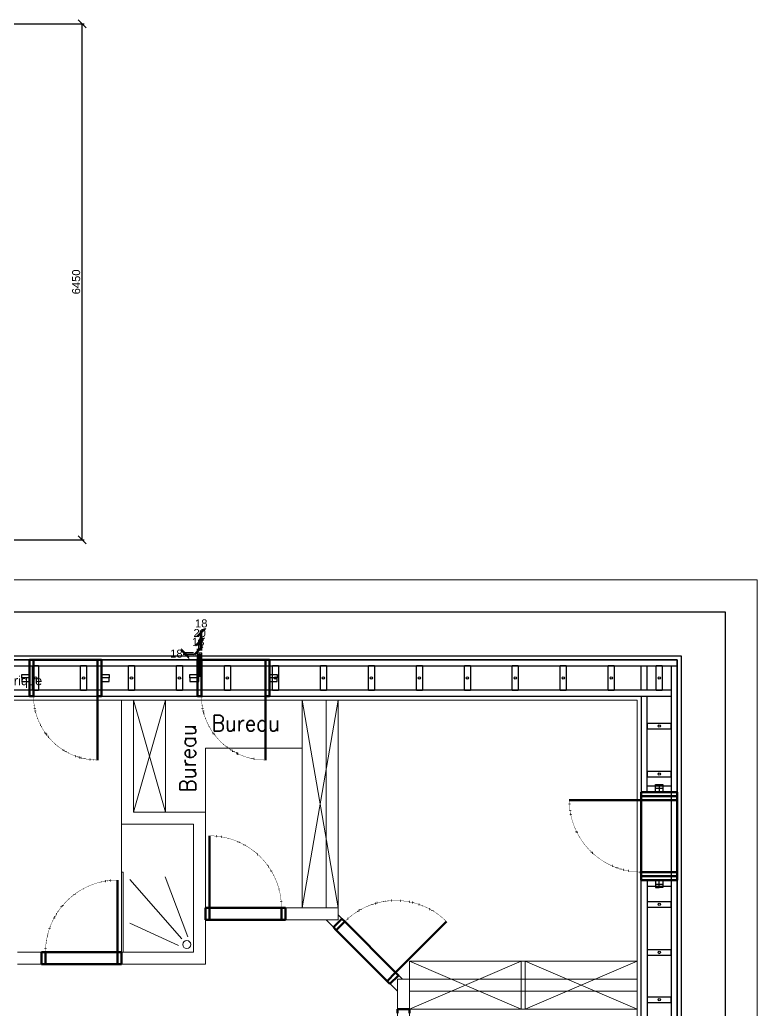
# Model space of a CAD drawing. Header units: millimetres. Extents: x 44442 to 107248, y 19612 to 59719.
# Drawn here: x 58220 to 67442, y 29599 to 41975 of the extents above; entities that cross this region are included whole.
import ezdxf

# ---------------------------------------------------------------- set-up
doc = ezdxf.new("R2010")
doc.units = ezdxf.units.MM
doc.linetypes.add('ACAD_ISO07W100', pattern=[3, 0, -3])
doc.linetypes.add('DOT2', pattern=[3.175, 0, -3.175])
doc.layers.get('Defpoints').update_dxf_attribs({"true_color": 0xffffff})
for name, color, linetype, lineweight, true_color in [('Amenagement_interieur ... MaisonInner', 7, 'Continuous', 0, 0xffffff), ('Cotes', 7, 'Continuous', 25, 0x000000), ('Fondations ... Decaissement', 9, 'Continuous', 0, 0x808080), ('Lisse_basse ... Entretoises_broches', 6, 'Continuous', 25, 0xff00ff), ('Lisse_basse ... Madrier', 1, 'Continuous', 25, 0xff0000), ('Menuiseries', 7, 'Continuous', 50, 0x008080), ('Menuiseries ... Habillage ... Côtes', 7, 'Continuous', 25, 0x000000), ('Menuiseries ... Habillage ... Liège', 7, 'Continuous', 25, 0xffe45d), ('Menuiseries ... Habillage ... OSB4', 7, 'Continuous', 25, 0x800000), ('Menuiseries ... Précadres', 7, 'Continuous', 25, 0x008080), ('SAS ... vue_en_plan', 7, 'Continuous', 25, 0x000000), ('Toiture_vegetale ... Emprise_au_sol', 3, 'Continuous', 25, 0x00ff00)]:
    doc.layers.add(name, color=color, linetype=linetype, lineweight=lineweight, true_color=true_color)
doc.styles.add('QCADDimTextStyle', font='')
doc.styles.add('textstyle53', font='standard')
doc.styles.add('textstyle54', font='standard')
doc.styles.add('textstyle96', font='')
doc.styles.get('QCADDimTextStyle').set_extended_font_data('Arial')
doc.styles.get('textstyle96').set_extended_font_data('Liberation Sans')
doc.dimstyles.new('QCADDimStyle', dxfattribs={"dimtxt": 20, "dimasz": 10, "dimexe": 5, "dimexo": 10, "dimgap": 5, "dimtad": 1, "dimtoh": 1, "dimdec": 4, "dimzin": 0, "dimdsep": 46, "dimtxsty": 'QCADDimTextStyle', "dimcen": 0.09, "dimadec": 0, "dimazin": 0, "dimtfac": 1, "dimtdec": 4, "dimtofl": 0, "dimtmove": 0, "dimatfit": 3, "dimfxl": 1, "dimtolj": 1, "dimtzin": 0, "dimarcsym": 0})

# ---------------------------------------------------------------- blocks, each defined once
blk = doc.blocks.new('*D110')
at = {"layer": 'Cotes', "color": 0, "lineweight": -2}
for p, q in [((59050, 41875), (58950, 41975)), ((55742, 41925), (59025, 41925)), ((59000, 35475), (59000, 41925)), ((58950, 35525), (59050, 35425)), ((55742, 35475), (59025, 35475))]:
    blk.add_line(p, q, dxfattribs=at)
at = {"layer": 'Defpoints', "color": 0}
for p in [(55692, 41925), (59000, 41925), (55692, 35475)]:
    blk.add_point(p, dxfattribs=at)
at = {"layer": 'Cotes', "color": 0, "insert": (58925, 38700), "char_height": 100, "attachment_point": 5, "rotation": 90, "style": 'QCADDimTextStyle'}
blk.add_mtext('\\A1;6450', dxfattribs=at)
blk = doc.blocks.new('entretoise_lisse_basse')
at = {"layer": 'Lisse_basse ... Entretoises_broches'}
for p, q in [((0, 25), (0, 325)), ((75, 325), (0, 325)), ((75, 325), (75, 25)), ((0, 25), (75, 25))]:
    blk.add_line(p, q, dxfattribs=at)
blk.add_circle((37.5, 175), 15, dxfattribs=at)
blk = doc.blocks.new('*D136')
at = {"layer": 'Defpoints', "color": 0}
for p in [(60442, 34045), (60460, 34090), (60460, 34045)]:
    blk.add_point(p, dxfattribs=at)
at = {"layer": 'Menuiseries ... Habillage ... Côtes', "color": 0, "lineweight": -2}
for p, q in [((60392, 34040), (60492, 34140)), ((60510, 34140), (60410, 34040)), ((60442, 34095), (60442, 34115)), ((60460, 34095), (60460, 34115))]:
    blk.add_line(p, q, dxfattribs=at)
at = {"layer": 'Menuiseries ... Habillage ... Côtes', "color": 0, "insert": (60451, 34202), "char_height": 100, "attachment_point": 5, "style": 'QCADDimTextStyle'}
blk.add_mtext('\\A1;18', dxfattribs=at)
blk = doc.blocks.new('*D137')
at = {"layer": 'Defpoints', "color": 0}
for p in [(60480, 34200), (60460, 34045), (60480, 34045)]:
    blk.add_point(p, dxfattribs=at)
at = {"layer": 'Menuiseries ... Habillage ... Côtes', "color": 0, "lineweight": -2}
for p, q in [((60410, 34150), (60510, 34250)), ((60530, 34250), (60430, 34150)), ((60460, 34095), (60460, 34225)), ((60480, 34095), (60480, 34225))]:
    blk.add_line(p, q, dxfattribs=at)
at = {"layer": 'Menuiseries ... Habillage ... Côtes', "color": 0, "insert": (60470, 34312), "char_height": 100, "attachment_point": 5, "style": 'QCADDimTextStyle'}
blk.add_mtext('\\A1;20', dxfattribs=at)
blk = doc.blocks.new('*D138')
at = {"layer": 'Defpoints', "color": 0}
for p in [(60498, 34320), (60480, 34045), (60498, 34045)]:
    blk.add_point(p, dxfattribs=at)
at = {"layer": 'Menuiseries ... Habillage ... Côtes', "color": 0, "lineweight": -2}
for p, q in [((60430, 34270), (60530, 34370)), ((60548, 34370), (60448, 34270)), ((60480, 34095), (60480, 34345)), ((60498, 34095), (60498, 34345))]:
    blk.add_line(p, q, dxfattribs=at)
at = {"layer": 'Menuiseries ... Habillage ... Côtes', "color": 0, "insert": (60489, 34432), "char_height": 100, "attachment_point": 5, "style": 'QCADDimTextStyle'}
blk.add_mtext('\\A1;18', dxfattribs=at)
blk = doc.blocks.new('*D139')
at = {"layer": 'Defpoints', "color": 0}
for p in [(60290, 34063), (60442, 34063), (60442, 34045)]:
    blk.add_point(p, dxfattribs=at)
at = {"layer": 'Menuiseries ... Habillage ... Côtes', "color": 0, "lineweight": -2}
for p, q in [((60240, 34113), (60340, 34013)), ((60340, 33995), (60240, 34095)), ((60392, 34063), (60265, 34063)), ((60392, 34045), (60265, 34045))]:
    blk.add_line(p, q, dxfattribs=at)
at = {"layer": 'Menuiseries ... Habillage ... Côtes', "color": 0, "insert": (60178, 34054), "char_height": 100, "attachment_point": 5, "style": 'QCADDimTextStyle'}
blk.add_mtext('\\A1;18', dxfattribs=at)

msp = doc.modelspace()

# ---------------------------------------------------------------- hatches: boundary and pattern name
at = {"layer": 'Menuiseries ... Habillage ... Liège'}
h = msp.add_hatch(dxfattribs=at)
h.set_pattern_fill('HONEY', color=256, style=0)
h.set_pattern_definition([(0, (0, 0), (4.7625, 2.74963), [3.175, -6.35]), (120, (0, 0), (-4.76249943, 2.74963099), [3.175, -6.35]), (60, (0, 0), (5.7e-07, 5.49926099), [-6.35, 3.175])])
h.paths.add_polyline_path([(60459.97884, 34045.04948), (60460, 33770), (60479.97884, 33770), (60479.97884, 34045.04948)], flags=0)

# ---------------------------------------------------------------- linework, layer by layer
at = {"layer": 'Amenagement_interieur ... MaisonInner', "color": 0}
for p, q in [((66491.97884, 34025.04948), (48391.97884, 34025.04948)), ((66491.97884, 25575.04948), (66491.97884, 34025.04948)), ((48941.97884, 33475.04948), (65941.97884, 33475.04948)), ((65941.97884, 33475.04948), (65941.97884, 25835.04948))]:
    msp.add_line(p, q, dxfattribs=at)
at = {"layer": 'Amenagement_interieur ... MaisonInner', "color": 4, "linetype": 'DOT2', "true_color": 0x00ffff}
for p, q in [((58341.97884, 33975.04948), (58341.97884, 33525.04948)), ((58391.97884, 33975.04948), (58341.97884, 33975.04948)), ((58391.97884, 33525.04948), (58391.97884, 33975.04948)), ((59191.97884, 33525.04948), (59191.97884, 33975.04948)), ((59191.97884, 33975.04948), (59241.97884, 33975.04948)), ((60441.97884, 33975.04948), (60441.97884, 33525.04948)), ((60491.97884, 33975.04948), (60441.97884, 33975.04948)), ((60491.97884, 33525.04948), (60491.97884, 33975.04948)), ((61291.97884, 33525.04948), (61291.97884, 33975.04948)), ((61291.97884, 33975.04948), (61341.97884, 33975.04948)), ((61341.97884, 33975.04948), (61341.97884, 33525.04948)), ((58341.97884, 33725.04948), (58341.97884, 33775.04948)), ((60441.97884, 33725.04948), (60441.97884, 33775.04948)), ((58341.97884, 33525.04948), (58391.97884, 33525.04948)), ((59241.97884, 33525.04948), (59191.97884, 33525.04948)), ((59191.97884, 33525.04948), (59191.97884, 32725.04948)), ((60441.97884, 33525.04948), (60491.97884, 33525.04948)), ((61341.97884, 33525.04948), (61291.97884, 33525.04948)), ((61291.97884, 33525.04948), (61291.97884, 32725.04948))]:
    msp.add_line(p, q, dxfattribs=at)
at = {"layer": 'Amenagement_interieur ... MaisonInner', "color": 56, "true_color": 0x808000}
for p, q in [((59241.97884, 33475.04948), (59091.97884, 33475.04948)), ((59491.97884, 31925.04948), (59491.97884, 33475.04948)), ((59641.97884, 33475.04948), (59641.97884, 32075.04948)), ((62049.47884, 30877.50948), (62049.47884, 33475.04948)), ((62199.51672, 33475.04948), (62049.51672, 33475.04948)), ((62199.47884, 30727.50948), (62199.47884, 33475.04948)), ((59641.97884, 32075.04948), (60541.97884, 32075.04948)), ((60541.97884, 32075.04948), (60541.97884, 30175.04948)), ((60391.97884, 31925.04948), (59491.97884, 31925.04948)), ((60391.97884, 30325.04948), (60391.97884, 31925.04948)), ((60541.97884, 30877.5116), (62049.47884, 30877.5116)), ((62199.47884, 30727.5116), (60541.97884, 30727.5116)), ((62049.51672, 30727.5116), (62941.97884, 29835.04948)), ((62199.51672, 30789.64364), (63004.11088, 29985.04948)), ((58191.97884, 30325.04948), (60391.97884, 30325.04948)), ((60541.97884, 30175.04948), (58191.97884, 30175.04948)), ((62941.97884, 29985.04948), (62941.97884, 25835.04948)), ((65941.97884, 29985.04948), (62941.97884, 29985.04948)), ((63091.97884, 25835.04948), (63091.97884, 29835.04948)), ((63091.97884, 29835.04948), (65941.97884, 29835.04948))]:
    msp.add_line(p, q, dxfattribs=at)
at = {"layer": 'Amenagement_interieur ... MaisonInner', "color": 9, "true_color": 0xc0c0c0}
for p, q in [((60041.97884, 33475.04948), (59641.97884, 33475.04948)), ((59641.97884, 33475.04948), (59641.97884, 32075.04948)), ((60041.97884, 33475.04948), (59641.97884, 32075.04948)), ((59641.97884, 33475.04948), (60041.97884, 32075.04948)), ((60041.97884, 32075.04948), (60041.97884, 33475.04948)), ((60041.97884, 33475.04948), (61749.47884, 33475.04948)), ((60041.97884, 32075.04948), (60041.97884, 33475.04948)), ((62199.47884, 33475.04948), (61749.47884, 33475.04948)), ((61749.47884, 33475.04948), (61749.47884, 30877.5116)), ((61749.47884, 30877.5116), (62199.47884, 33475.04948)), ((61749.47884, 33475.04948), (62199.47884, 30877.5116)), ((62199.47884, 30877.5116), (62199.47884, 33475.04948)), ((61749.47884, 32875.04948), (60541.97884, 32875.04948)), ((60541.97884, 32875.04948), (60541.97884, 32075.04948)), ((59641.97884, 32075.04948), (60041.97884, 32075.04948)), ((60541.97884, 32075.04948), (60041.97884, 32075.04948)), ((59491.97884, 31325.04948), (59491.97884, 31925.04948)), ((59491.97884, 31925.04948), (60391.97884, 31925.04948)), ((60391.97884, 31925.04948), (60391.97884, 30325.04948)), ((59491.97884, 30325.04948), (59491.97884, 31325.04948)), ((59491.97884, 31325.04948), (59511.97884, 31325.04948)), ((59511.97884, 30325.04948), (59511.97884, 31325.04948)), ((60246.34381, 30490.54383), (59595.66406, 31229.95264)), ((60320.65278, 30514.06891), (60037.18172, 31265.28848)), ((61749.47884, 30877.5116), (62199.47884, 30877.5116)), ((60205.66561, 30409.27537), (59595.19489, 30685.24847)), ((60391.97884, 30325.04948), (59511.97884, 30325.04948)), ((63091.97884, 30210.04948), (63091.97884, 29610.04948)), ((64491.97884, 30210.04948), (63091.97884, 30210.04948)), ((63091.97884, 30210.04948), (64491.97884, 29610.04948)), ((64491.97884, 30210.04948), (63091.97884, 29610.04948)), ((64491.97884, 29610.04948), (64491.97884, 30210.04948)), ((64491.97884, 30210.04948), (64541.97884, 30210.04948)), ((64541.97884, 30210.04948), (65941.97884, 30210.04948)), ((64541.97884, 30210.04948), (64541.97884, 29610.04948)), ((65941.97884, 29610.04948), (64541.97884, 30210.04948)), ((65941.97884, 30210.04948), (64541.97884, 29610.04948)), ((63091.97884, 29610.04948), (64491.97884, 29610.04948)), ((64491.97884, 29610.04948), (64541.97884, 29610.04948)), ((64541.97884, 29610.04948), (65941.97884, 29610.04948))]:
    msp.add_line(p, q, dxfattribs=at)
at = {"layer": 'Amenagement_interieur ... MaisonInner', "color": 146, "linetype": 'DOT2', "true_color": 0x00557f}
for p, q in [((60591.97884, 30877.5116), (60591.97884, 31777.5116)), ((59441.97884, 30325.04948), (59441.97884, 31225.04948)), ((60541.97884, 30877.5116), (60591.97884, 30877.5116)), ((60541.97884, 30727.5116), (60541.97884, 30877.5116)), ((60591.97884, 30877.5116), (60591.97884, 30727.5116)), ((60591.97884, 30877.5116), (61491.97884, 30877.5116)), ((61491.97884, 30877.5116), (61491.97884, 30727.5116)), ((61491.97884, 30877.5116), (61541.97884, 30877.5116)), ((61541.97884, 30877.5116), (61541.97884, 30727.5116)), ((60591.97884, 30727.5116), (60541.97884, 30727.5116)), ((61491.97884, 30727.5116), (60591.97884, 30727.5116)), ((61541.97884, 30727.5116), (61491.97884, 30727.5116)), ((62142.17545, 30634.85287), (62248.24147, 30740.91889)), ((62177.53079, 30599.49753), (62283.59681, 30705.56355)), ((62248.24147, 30740.91889), (62283.59681, 30705.56355)), ((62283.59681, 30705.56355), (62919.99291, 30069.16745)), ((62919.99291, 30069.16745), (63556.38901, 30705.56355)), ((62177.53079, 30599.49753), (62142.17545, 30634.85287)), ((62813.92689, 29963.10143), (62177.53079, 30599.49753)), ((58541.97884, 30325.04948), (58491.97884, 30325.04948)), ((58491.97884, 30325.04948), (58491.97884, 30175.04948)), ((59441.97884, 30325.04948), (58541.97884, 30325.04948)), ((58541.97884, 30325.04948), (58541.97884, 30175.04948)), ((59491.97884, 30325.04948), (59441.97884, 30325.04948)), ((59441.97884, 30325.04948), (59441.97884, 30175.04948)), ((59491.97884, 30175.04948), (59491.97884, 30325.04948)), ((58491.97884, 30175.04948), (58541.97884, 30175.04948)), ((58541.97884, 30175.04948), (59441.97884, 30175.04948)), ((59441.97884, 30175.04948), (59491.97884, 30175.04948)), ((62919.99291, 30069.16745), (62813.92689, 29963.10143)), ((62813.92689, 29963.10143), (62849.28223, 29927.74609)), ((62849.28223, 29927.74609), (62955.34825, 30033.81211)), ((62955.34825, 30033.81211), (62919.99291, 30069.16745)), ((62941.97884, 29610.04948), (63091.97884, 29610.04948)), ((62941.97884, 29560.04948), (62941.97884, 29610.04948)), ((63091.97884, 29610.04948), (63091.97884, 29560.04948))]:
    msp.add_line(p, q, dxfattribs=at)
at = {"layer": 'Amenagement_interieur ... MaisonInner', "color": 9, "true_color": 0xc0c0c0}
msp.add_circle((60308.78787, 30419.58468), 50, dxfattribs=at)
at = {"layer": 'Amenagement_interieur ... MaisonInner', "color": 4, "linetype": 'DOT2', "true_color": 0x00ffff}
for centre in [(59191.97884, 33525.04948), (61291.97884, 33525.04948)]:
    msp.add_arc(centre, 800, 180, 270, dxfattribs=at)
at = {"layer": 'Amenagement_interieur ... MaisonInner', "color": 146, "linetype": 'DOT2', "true_color": 0x00557f}
for centre, start, end in [((60591.97884, 30877.5116), 0, 90), ((59441.97884, 30325.04948), 90, 180), ((62919.99291, 30069.16745), 45, 134.999999991)]:
    msp.add_arc(centre, 900, start, end, dxfattribs=at)
at = {"layer": 'Fondations ... Decaissement'}
for p, q in [((67441.97884, 34975.04948), (56691.97884, 34975.04948)), ((67441.97884, 24575.04948), (67441.97884, 34975.04948))]:
    msp.add_line(p, q, dxfattribs=at)
at = {"layer": 'Fondations ... Decaissement', "color": 16, "true_color": 0x800000}
for p, q in [((66441.97884, 33975.04948), (55741.97884, 33975.04948)), ((66441.97884, 25575.04948), (66441.97884, 33975.04948))]:
    msp.add_line(p, q, dxfattribs=at)
at = {"layer": 'Lisse_basse ... Madrier'}
for p, q in [((66441.97884, 33975.04948), (48491.97884, 33975.04948)), ((66441.97884, 33925.04948), (66441.97884, 33975.04948)), ((66441.97884, 25532.04948), (66441.97884, 33925.04948)), ((48516.97884, 33900.04948), (66441.97884, 33900.04948)), ((65991.97884, 33600.04948), (65991.97884, 33900.04948)), ((66066.97884, 33600.04948), (66066.97884, 33900.04948)), ((66366.97884, 33900.04948), (66366.97884, 25560.04948)), ((66366.97884, 33600.04948), (57141.97884, 33600.04948)), ((57141.97884, 33525.04948), (66366.97884, 33525.04948)), ((65991.97884, 33525.04948), (65991.97884, 32325.04948)), ((66066.97884, 32325.04948), (66066.97884, 33525.04948)), ((65991.97884, 32325.04948), (66066.97884, 32325.04948)), ((66366.97884, 32400.04948), (66066.97884, 32400.04948)), ((66066.97884, 32325.04948), (66366.97884, 32325.04948)), ((65991.97884, 31225.04948), (66066.97884, 31225.04948)), ((65991.97884, 25835.04948), (65991.97884, 31225.04948)), ((66366.97884, 31225.04948), (66066.97884, 31225.04948)), ((66066.97884, 31225.04948), (66066.97884, 25835.04948)), ((66066.97884, 31150.04948), (66366.97884, 31150.04948))]:
    msp.add_line(p, q, dxfattribs=at)
at = {"layer": 'Menuiseries'}
for p, q in [((58391.97884, 33975.04948), (58341.97884, 33975.04948)), ((58341.97884, 33975.04948), (58341.97884, 33525.04948)), ((58391.97884, 33525.04948), (58391.97884, 33975.04948)), ((58391.97884, 33975.04948), (59191.97884, 33975.04948)), ((59191.97884, 33525.04948), (59191.97884, 33975.04948)), ((59191.97884, 33975.04948), (59241.97884, 33975.04948)), ((59241.97884, 33975.04948), (59241.97884, 33525.04948)), ((60441.97884, 33975.04948), (60491.97884, 33975.04948)), ((60441.97884, 33525.04948), (60441.97884, 33975.04948)), ((60491.97884, 33975.04948), (60491.97884, 33525.04948)), ((60491.97884, 33975.04948), (61291.97884, 33975.04948)), ((61291.97884, 33975.04948), (61341.97884, 33975.04948)), ((61291.97884, 33525.04948), (61291.97884, 33975.04948)), ((61341.97884, 33975.04948), (61341.97884, 33525.04948)), ((58341.97884, 33525.04948), (58391.97884, 33525.04948)), ((59241.97884, 33525.04948), (59191.97884, 33525.04948)), ((59191.97884, 33525.04948), (59191.97884, 32725.04948)), ((60491.97884, 33525.04948), (60441.97884, 33525.04948)), ((61341.97884, 33525.04948), (61291.97884, 33525.04948)), ((61291.97884, 33525.04948), (61291.97884, 32725.04948)), ((65991.97884, 32325.04948), (66441.97884, 32325.04948)), ((65991.97884, 32275.04948), (65991.97884, 32325.04948)), ((66441.97884, 32325.04948), (66441.97884, 32275.04948)), ((66441.97884, 32275.04948), (65991.97884, 32275.04948)), ((65991.97884, 32275.04948), (65991.97884, 32225.04948)), ((66441.97884, 32275.04948), (66441.97884, 32225.04948)), ((60591.97884, 30877.5116), (60591.97884, 31777.5116)), ((65991.97884, 31325.04948), (65991.97884, 31275.04948)), ((66441.97884, 31275.04948), (66441.97884, 31325.04948)), ((59441.97884, 30325.04948), (59441.97884, 31225.04948)), ((65991.97884, 31275.04948), (66441.97884, 31275.04948)), ((65991.97884, 31225.04948), (65991.97884, 31275.04948)), ((66441.97884, 31225.04948), (65991.97884, 31225.04948)), ((66441.97884, 31275.04948), (66441.97884, 31225.04948)), ((60541.97884, 30727.5116), (60541.97884, 30877.5116)), ((60541.97884, 30877.5116), (60591.97884, 30877.5116)), ((61491.97884, 30877.5116), (60591.97884, 30877.5116)), ((60591.97884, 30877.5116), (60591.97884, 30727.5116)), ((61541.97884, 30877.5116), (61491.97884, 30877.5116)), ((61491.97884, 30877.5116), (61491.97884, 30727.5116)), ((61541.97884, 30727.5116), (61541.97884, 30877.5116)), ((60591.97884, 30727.5116), (60541.97884, 30727.5116)), ((60591.97884, 30727.5116), (61491.97884, 30727.5116)), ((61491.97884, 30727.5116), (61541.97884, 30727.5116)), ((62142.17545, 30634.85287), (62248.24147, 30740.91889)), ((62283.59681, 30705.56355), (62177.53079, 30599.49753)), ((62248.24147, 30740.91889), (62283.59681, 30705.56355)), ((62919.99291, 30069.16745), (62283.59681, 30705.56355)), ((62919.99291, 30069.16745), (63556.38901, 30705.56355)), ((62177.53079, 30599.49753), (62142.17545, 30634.85287)), ((62177.53079, 30599.49753), (62813.92689, 29963.10143)), ((58491.97884, 30325.04948), (59491.97884, 30325.04948)), ((58491.97884, 30175.04948), (58491.97884, 30325.04948)), ((58541.97884, 30325.04948), (58541.97884, 30175.04948)), ((59441.97884, 30175.04948), (59441.97884, 30325.04948)), ((59491.97884, 30325.04948), (59491.97884, 30175.04948)), ((59491.97884, 30175.04948), (58491.97884, 30175.04948)), ((62813.92689, 29963.10143), (62919.99291, 30069.16745)), ((62813.92689, 29963.10143), (62849.28223, 29927.74609)), ((62849.28223, 29927.74609), (62955.34825, 30033.81211)), ((62955.34825, 30033.81211), (62919.99291, 30069.16745)), ((62941.97884, 29610.04948), (63091.97884, 29610.04948)), ((62941.97884, 29560.04948), (62941.97884, 29610.04948)), ((63091.97884, 29610.04948), (63091.97884, 29560.04948))]:
    msp.add_line(p, q, dxfattribs=at)
msp.add_lwpolyline([(65091.97884, 32225.04948), (66441.97884, 32225.04948), (66441.97884, 31325.04948), (65991.97884, 31325.04948), (65991.97884, 32225.04948)], dxfattribs=at)
at = {"layer": 'Menuiseries', "linetype": 'ACAD_ISO07W100'}
for centre, radius, start, end in [((59191.97884, 33525.04948), 800, 180, 270), ((61291.97884, 33525.04948), 800, 180, 270), ((65991.97884, 32225.04948), 900, 180, 270), ((60591.97884, 30877.5116), 900, 0, 90), ((59441.97884, 30325.04948), 900, 90, 180), ((62919.99291, 30069.16745), 900, 44.999999999, 134.99999999)]:
    msp.add_arc(centre, radius, start, end, dxfattribs=at)
at = {"layer": 'Menuiseries ... Habillage ... Liège'}
for p, q in [((60459.97884, 34045.04948), (60460, 33770)), ((60459.97884, 34045.04948), (60479.97884, 34045.04948)), ((60479.97884, 33770), (60479.97884, 34045.04948)), ((60479.97884, 33770), (60460, 33770))]:
    msp.add_line(p, q, dxfattribs=at)
at = {"layer": 'Menuiseries ... Habillage ... OSB4'}
for p, q in [((60441.97884, 34063.04948), (60497.97884, 34063.04948)), ((60441.97884, 34045.04948), (60441.97884, 34063.04948)), ((60441.97884, 33705.04948), (60441.97884, 34045.04948)), ((60441.97884, 34045.04948), (60459.97884, 34045.04948)), ((60441.97884, 34045.04948), (60497.97884, 34045.04948)), ((60459.97884, 33705.04948), (60459.97884, 34045.04948)), ((60479.97884, 34045.04948), (60479.97884, 33770)), ((60479.97884, 34045.04948), (60497.97884, 34045.04948)), ((60497.97884, 34045.04948), (60497.97884, 34063.04948)), ((60497.97884, 33770), (60497.97884, 34045.04948)), ((60441.97884, 33705.04948), (60459.97884, 33705.04948)), ((60479.97884, 33770), (60497.97884, 33770))]:
    msp.add_line(p, q, dxfattribs=at)
at = {"layer": 'Menuiseries ... Précadres'}
for p, q in [((58246.97884, 33795.04948), (58341.97884, 33795.04948)), ((58246.97884, 33750.04948), (58246.97884, 33795.04948)), ((58341.97884, 33795.04948), (58341.97884, 33750.04948)), ((59241.97884, 33795.04948), (59336.97884, 33795.04948)), ((59241.97884, 33750.04948), (59241.97884, 33795.04948)), ((59336.97884, 33795.04948), (59336.97884, 33750.04948)), ((60346.97884, 33795.04948), (60441.97884, 33795.04948)), ((60346.97884, 33750.04948), (60346.97884, 33795.04948)), ((60441.97884, 33795.04948), (60441.97884, 33750.04948)), ((61341.97884, 33795.04948), (61436.97884, 33795.04948)), ((61341.97884, 33750.04948), (61341.97884, 33795.04948)), ((61436.97884, 33795.04948), (61436.97884, 33750.04948)), ((58341.97884, 33750.04948), (58246.97884, 33750.04948)), ((58246.97884, 33750.04948), (58246.97884, 33705.04948)), ((58246.97884, 33705.04948), (58341.97884, 33705.04948)), ((58341.97884, 33705.04948), (58341.97884, 33750.04948)), ((59336.97884, 33750.04948), (59241.97884, 33750.04948)), ((59241.97884, 33750.04948), (59241.97884, 33705.04948)), ((59241.97884, 33705.04948), (59336.97884, 33705.04948)), ((59336.97884, 33705.04948), (59336.97884, 33750.04948)), ((60441.97884, 33750.04948), (60346.97884, 33750.04948)), ((60346.97884, 33750.04948), (60346.97884, 33705.04948)), ((60346.97884, 33705.04948), (60441.97884, 33705.04948)), ((60441.97884, 33705.04948), (60441.97884, 33750.04948)), ((61436.97884, 33750.04948), (61341.97884, 33750.04948)), ((61341.97884, 33750.04948), (61341.97884, 33705.04948)), ((61341.97884, 33705.04948), (61436.97884, 33705.04948)), ((61436.97884, 33705.04948), (61436.97884, 33750.04948)), ((66171.97884, 32325.04948), (66171.97884, 32420.04948)), ((66171.97884, 32420.04948), (66216.97884, 32420.04948)), ((66171.97884, 32375.04948), (66261.97884, 32375.04948)), ((66216.97884, 32325.04948), (66171.97884, 32325.04948)), ((66216.97884, 32420.04948), (66216.97884, 32325.04948)), ((66216.97884, 32420.04948), (66261.97884, 32420.04948)), ((66261.97884, 32325.04948), (66216.97884, 32325.04948)), ((66261.97884, 32420.04948), (66261.97884, 32325.04948)), ((66171.97884, 31225.04948), (66171.97884, 31130.04948)), ((66216.97884, 31225.04948), (66171.97884, 31225.04948)), ((66216.97884, 31130.04948), (66216.97884, 31225.04948)), ((66216.97884, 31225.04948), (66261.97884, 31225.04948)), ((66261.97884, 31225.04948), (66261.97884, 31130.04948)), ((66171.97884, 31175.04948), (66261.97884, 31175.04948)), ((66171.97884, 31130.04948), (66216.97884, 31130.04948)), ((66261.97884, 31130.04948), (66216.97884, 31130.04948))]:
    msp.add_line(p, q, dxfattribs=at)
at = {"layer": 'SAS ... vue_en_plan'}
for points in [[(48391.97884, 34025.04948), (66491.97884, 34025.04948), (66491.97884, 25575.04948)], [(48441.97884, 33975.04948), (66441.97884, 33975.04948), (66441.97884, 25575.04948)]]:
    msp.add_lwpolyline(points, dxfattribs=at)
at = {"layer": 'Toiture_vegetale ... Emprise_au_sol'}
for p, q in [((56291.97884, 34575.04948), (67041.97884, 34575.04948)), ((67041.97884, 34575.04948), (67041.97884, 23575.04948))]:
    msp.add_line(p, q, dxfattribs=at)

# ---------------------------------------------------------------- block references
at = {"layer": 'Lisse_basse ... Entretoises_broches'}
for p in [(58379.47884, 33575.04948), (58979.47884, 33575.04948), (59579.47884, 33575.04948), (60179.47884, 33575.04948), (60779.47884, 33575.04948), (61379.47884, 33575.04948), (61979.47884, 33575.04948), (62579.47884, 33575.04948), (63179.47884, 33575.04948), (63779.47884, 33575.04948), (64379.47884, 33575.04948), (64979.47884, 33575.04948), (65579.47884, 33575.04948), (66179.47884, 33575.04948)]:
    msp.add_blockref('entretoise_lisse_basse', p, dxfattribs=at)
at = {"layer": 'Lisse_basse ... Entretoises_broches', "rotation": 90.00000000000668}
for p in [(66391.97884, 33112.54948), (66391.97884, 32512.54948), (66391.97884, 30882.54948), (66391.97884, 30282.54948), (66391.97884, 29692.54948)]:
    msp.add_blockref('entretoise_lisse_basse', p, dxfattribs=at)

# ---------------------------------------------------------------- texts
at = {"layer": 'Amenagement_interieur ... MaisonInner', "insert": (58500, 33700), "char_height": 800, "attachment_point": 6, "style": 'textstyle96'}
msp.add_mtext('\\H114.286;Tableau Electrique', dxfattribs=at)
at = {"layer": 'Amenagement_interieur ... MaisonInner', "color": 9, "true_color": 0xc0c0c0, "insert": (60621.26294, 33284.1348), "char_height": 200, "width": 866.6666667, "attachment_point": 1, "style": 'textstyle53'}
msp.add_mtext('Bureau', dxfattribs=at)
at = {"layer": 'Amenagement_interieur ... MaisonInner', "color": 9, "true_color": 0xc0c0c0, "insert": (60219.74808, 32320.49913), "char_height": 200, "width": 866.6666667, "attachment_point": 1, "rotation": 90, "style": 'textstyle54'}
msp.add_mtext('Bureau', dxfattribs=at)

# ---------------------------------------------------------------- dimensions: what is measured, and where the dimension line sits
at = {"layer": 'Cotes'}
dim = msp.add_linear_dim(base=(59000, 41925.04948), p1=(55691.97884, 35475.04948), p2=(55691.97884, 41925.04948), angle=90, dimstyle='QCADDimStyle', override={"dimscale": 5, "dimtxt": 20, "dimasz": 10, "dimexe": 5, "dimexo": 10, "dimgap": 5, "dimtih": 0, "dimdec": 0, "dimtsz": 10, "dimclrd": 0, "dimclre": 0, "dimclrt": 0, "dimadec": 1, "dimtmove": 2}, dxfattribs=at)
dim.commit()
dim.dimension.update_dxf_attribs({"geometry": '*D110', "text_midpoint": (58925, 38700.04948)})
at = {"layer": 'Menuiseries ... Habillage ... Côtes'}
for base, p1, p2, picture, middle in [((60497.97884, 34319.69792), (60479.97884, 34045.04948), (60497.97884, 34045.04948), '*D138', (60488.97884, 34432.19792)), ((60479.97884, 34200), (60459.97884, 34045.04948), (60479.97884, 34045.04948), '*D137', (60469.97884, 34312.5)), ((60459.97884, 34090), (60441.97884, 34045.04948), (60459.97884, 34045.04948), '*D136', (60450.97884, 34202.5))]:
    dim = msp.add_linear_dim(base=base, p1=p1, p2=p2, dimstyle='QCADDimStyle', override={"dimscale": 5, "dimtxt": 20, "dimasz": 10, "dimexe": 5, "dimexo": 10, "dimgap": 5, "dimtih": 0, "dimdec": 0, "dimtsz": 10, "dimclrd": 0, "dimclre": 0, "dimclrt": 0, "dimadec": 1, "dimtmove": 2}, dxfattribs=at)
    dim.commit()
    dim.dimension.update_dxf_attribs({"geometry": picture, "text_midpoint": middle})
dim = msp.add_linear_dim(base=(60290, 34063.04948), p1=(60441.97884, 34045.04948), p2=(60441.97884, 34063.04948), angle=90, dimstyle='QCADDimStyle', override={"dimscale": 5, "dimtxt": 20, "dimasz": 10, "dimexe": 5, "dimexo": 10, "dimgap": 5, "dimtih": 0, "dimdec": 0, "dimtsz": 10, "dimclrd": 0, "dimclre": 0, "dimclrt": 0, "dimadec": 1, "dimtmove": 2}, dxfattribs=at)
dim.commit()
dim.dimension.update_dxf_attribs({"geometry": '*D139', "text_midpoint": (60177.5, 34054.04948)})

doc.saveas('drawing.dxf')
